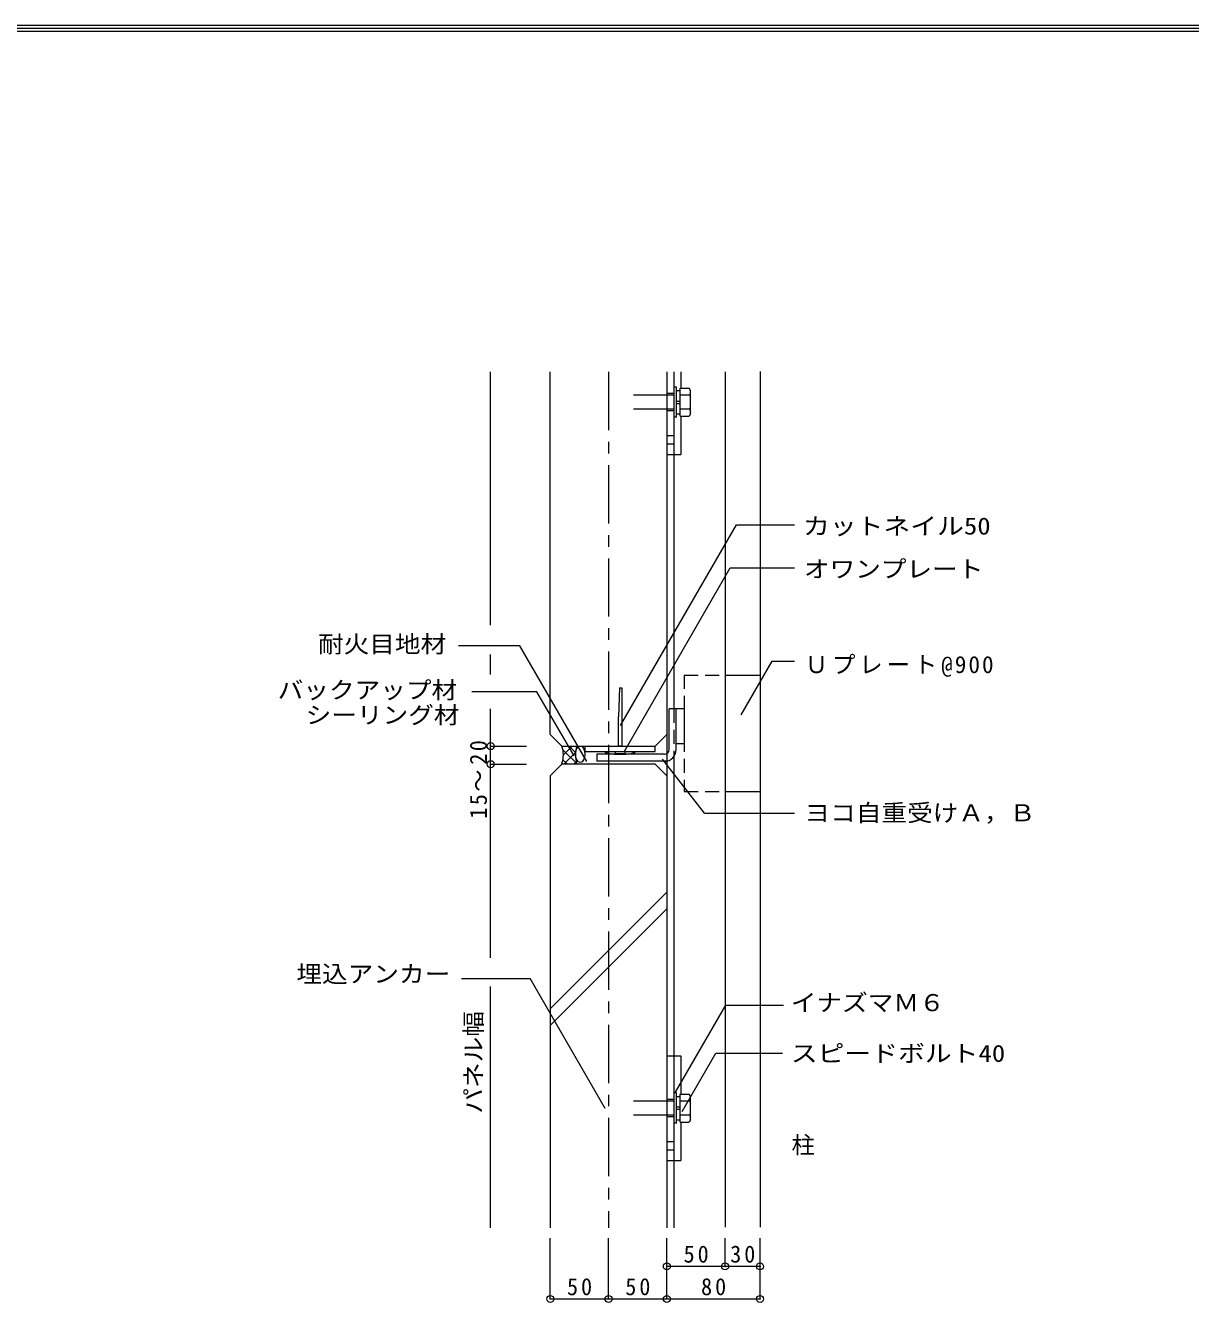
# Model space of a CAD drawing. Units: millimetres at full size, sheet at 1:10. Extents: x -2890 to 2450, y -2020 to 1800.
# Drawn here: x -627 to 373, y 705 to 1800 of the extents above; entities that cross this region are included whole.
import ezdxf
from ezdxf.enums import TextEntityAlignment as Align

# ---------------------------------------------------------------- set-up
doc = ezdxf.new("R2010")
doc.units = ezdxf.units.MM
doc.header["$LTSCALE"] = 10
doc.header["$PDMODE"] = 32
doc.header["$PDSIZE"] = 6
for name, pattern in [('CHAIN1', [8, 5, -1, 1, -1]), ('DASHED1', [1.8, 1.2, -0.6]), ('DASHED2', [3, 2, -1])]:
    doc.linetypes.add(name, pattern=pattern)
doc.layers.add('0-0', color=7, linetype='Continuous', lineweight=18)
doc.styles.add('ＭＳ ゴシック', font='')
doc.styles.get('ＭＳ ゴシック').set_extended_font_data('MS Gothic')

msp = doc.modelspace()

# ---------------------------------------------------------------- linework, layer by layer
at = {"layer": '0-0'}
for p, q in [((2450, 1800), (-2890, 1800)), ((2447.5, 1797.5), (-2887.5, 1797.5)), ((2445, 1795), (-2885, 1795)), ((-76.48, 1503.01), (-76.48, 1191.96)), ((-76.48, 1503.01), (-76.48, 1431.96)), ((-70.48, 1503.01), (-70.48, 1431.96)), ((-64.48, 1503.01), (-64.48, 1489.06)), ((-26.48, 1503.01), (-26.48, 769.44)), ((3.52, 1503.38), (3.52, 769.44)), ((-68.18, 1489.96), (-70.48, 1489.96)), ((-68.18, 1463.96), (-68.18, 1489.96)), ((-70.5, 1482.96), (-105.18, 1482.96)), ((-68.18, 1486.96), (-65.18, 1486.96)), ((-65.18, 1489.06), (-57.39, 1489.06)), ((-65.18, 1464.86), (-65.18, 1489.06)), ((-57.18, 1483.01), (-65.18, 1483.01)), ((-56.18, 1486.96), (-57.39, 1489.06)), ((-57.18, 1483.01), (-56.18, 1484.75)), ((-57.18, 1483.01), (-56.18, 1481.28)), ((-56.18, 1466.96), (-56.18, 1486.96)), ((-70.5, 1470.96), (-105.18, 1470.96)), ((-68.18, 1477.96), (-65.18, 1477.96)), ((-68.18, 1475.96), (-65.18, 1475.96)), ((-57.18, 1470.91), (-65.18, 1470.91)), ((-57.18, 1470.91), (-56.18, 1472.65)), ((-57.18, 1470.91), (-56.18, 1469.18)), ((-68.18, 1463.96), (-70.48, 1463.96)), ((-68.18, 1466.96), (-65.18, 1466.96)), ((-65.18, 1464.86), (-57.39, 1464.86)), ((-64.48, 1464.86), (-64.48, 1431.96)), ((-56.18, 1466.96), (-57.39, 1464.86)), ((-70.48, 1441.96), (-70.48, 1213.96)), ((-76.48, 1431.96), (-64.48, 1431.96)), ((-26.48, 1242.96), (3.02, 1242.96)), ((-116.96, 1231.96), (-117.98, 1206.96)), ((-116.96, 1231.96), (-114.98, 1231.96)), ((-117.98, 1181.96), (-117.98, 1206.96)), ((-74.48, 1178.96), (-74.48, 1213.96)), ((-61.48, 1213.96), (-74.48, 1213.96)), ((-86.48, 1181.96), (-76.48, 1191.96)), ((-76.48, 1191.96), (-76.48, 1175.5)), ((-166.48, 1181.96), (-86.48, 1181.96)), ((-166.43, 1181.81), (-166.27, 1181.96)), ((-165.64, 1178.87), (-154.05, 1167.28)), ((-165.21, 1174.55), (-157.79, 1181.96)), ((-164.31, 1166.96), (-154.76, 1176.51)), ((-160.25, 1181.96), (-154.76, 1176.48)), ((-146.48, 1177.46), (-146.48, 1181.96)), ((-136.48, 1174.96), (-136.48, 1168.96)), ((-78.48, 1174.96), (-136.48, 1174.96)), ((-70.48, 1172.97), (-70.48, 906.96)), ((-176.48, 1156.46), (-166.48, 1166.46)), ((-86.48, 1166.46), (-166.48, 1166.46)), ((-165.59, 1170.33), (-162.22, 1166.96)), ((-155.82, 1166.96), (-154.29, 1168.49)), ((-76.48, 1168.96), (-136.48, 1168.96)), ((-86.48, 1166.46), (-76.48, 1156.46)), ((-76.48, 1168.96), (-76.48, 1156.46)), ((-176.48, 1156.46), (-176.48, 768.94)), ((-76.48, 1156.46), (-76.48, 768.94)), ((-26.48, 1142.96), (3.46, 1142.96)), ((-76.48, 1056.61), (-176.48, 956.61)), ((-76.48, 1042.47), (-176.48, 942.47)), ((-76.48, 916.46), (-64.48, 916.46)), ((-70.48, 916.46), (-70.48, 826.46)), ((-64.48, 916.46), (-64.48, 883.56)), ((-70.5, 877.46), (-105.18, 877.46)), ((-68.18, 884.46), (-70.48, 884.46)), ((-68.18, 858.46), (-68.18, 884.46)), ((-68.18, 881.46), (-65.18, 881.46)), ((-65.18, 883.56), (-57.39, 883.56)), ((-65.18, 859.36), (-65.18, 883.56)), ((-57.18, 877.51), (-65.18, 877.51)), ((-56.18, 881.46), (-57.39, 883.56)), ((-57.18, 877.51), (-56.18, 879.25)), ((-57.18, 877.51), (-56.18, 875.78)), ((-56.18, 861.46), (-56.18, 881.46)), ((-70.5, 865.46), (-105.18, 865.46)), ((-68.18, 872.46), (-65.18, 872.46)), ((-68.18, 870.46), (-65.18, 870.46)), ((-57.18, 865.41), (-65.18, 865.41)), ((-57.18, 865.41), (-56.18, 867.15)), ((-57.18, 865.41), (-56.18, 863.68)), ((-68.18, 858.46), (-70.48, 858.46)), ((-68.18, 861.46), (-65.18, 861.46)), ((-65.18, 859.36), (-57.39, 859.36)), ((-64.48, 859.36), (-64.48, 826.46)), ((-56.18, 861.46), (-57.39, 859.36)), ((-70.48, 836.46), (-70.48, 768.94))]:
    msp.add_line(p, q, dxfattribs=at)
at = {"layer": '0-0', "color": 4}
for p, q in [((-227.59, 1285.71), (-227.59, 1503.01)), ((-116.24, 1199.65), (-16.87, 1371.77)), ((-16.87, 1371.77), (32.9, 1371.77)), ((-113.22, 1176.97), (-22.11, 1334.76)), ((-22.11, 1334.76), (32.9, 1334.76)), ((-227.59, 1243.51), (-227.59, 1260.52)), ((-12.64, 1208.73), (13.99, 1254.86)), ((13.99, 1254.86), (32.9, 1254.86)), ((-187.85, 1228.66), (-243.65, 1228.66)), ((-156.01, 1173.52), (-187.85, 1228.66)), ((-227.59, 1181.96), (-227.59, 1213.9)), ((-227.59, 1166.46), (-227.59, 1181.96)), ((-227.59, 1181.96), (-196.98, 1181.96)), ((-227.59, 1166.46), (-196.98, 1166.46)), ((-227.59, 1000.36), (-227.59, 1166.46)), ((-44.2, 1124.44), (-80.31, 1170.75)), ((-44.2, 1124.44), (32.9, 1124.44)), ((-252.59, 982.7), (-193.8, 982.7)), ((-227.59, 768.94), (-227.59, 975.79)), ((-129.41, 871.18), (-193.8, 982.7)), ((-68.92, 885.25), (-25.87, 959.82)), ((-25.87, 959.82), (23.52, 959.82)), ((-63.37, 868.61), (-34.54, 918.54)), ((-34.54, 918.54), (22.68, 918.54)), ((-176.48, 707.79), (-176.48, 759.83)), ((-126.48, 707.79), (-126.48, 759.83)), ((-76.48, 707.79), (-76.48, 759.83)), ((-76.48, 735.75), (-76.48, 759.83)), ((-26.48, 735.75), (-26.48, 759.83)), ((3.52, 707.79), (3.52, 759.83)), ((3.52, 735.75), (3.52, 759.83)), ((-26.48, 735.75), (-76.48, 735.75)), ((3.52, 735.75), (-26.48, 735.75)), ((-176.48, 707.79), (-126.48, 707.79)), ((-126.48, 707.79), (-76.48, 707.79)), ((-76.48, 707.79), (3.52, 707.79))]:
    msp.add_line(p, q, dxfattribs=at)
at = {"layer": '0-0', "color": 4, "linetype": 'CHAIN1'}
msp.add_line((-126.48, 1503.01), (-126.48, 768.94), dxfattribs=at)
at = {"layer": '0-0', "color": 4, "linetype": 'DASHED2'}
for p, q in [((-70.48, 1484.46), (-76.48, 1484.46)), ((-70.48, 1469.46), (-76.48, 1469.46)), ((-70.48, 878.96), (-76.48, 878.96)), ((-70.48, 863.96), (-76.48, 863.96))]:
    msp.add_line(p, q, dxfattribs=at)
at = {"layer": '0-0', "color": 4, "linetype": 'DASHED1'}
for p, q in [((-70.48, 1447.96), (-76.48, 1447.96)), ((-70.48, 1440.96), (-76.48, 1440.96)), ((-70.48, 842.46), (-76.48, 842.46)), ((-70.48, 835.46), (-76.48, 835.46))]:
    msp.add_line(p, q, dxfattribs=at)
at = {"layer": '0-0', "linetype": 'DASHED1'}
for p, q in [((-61.48, 1242.96), (-61.48, 1142.96)), ((-61.48, 1242.96), (-26.73, 1242.96)), ((-70.48, 1213.96), (-70.48, 1172.97)), ((-61.48, 1142.96), (-27.17, 1142.96))]:
    msp.add_line(p, q, dxfattribs=at)
at = {"layer": '0-0'}
for points in [[(-166.48, 1181.96), (-176.48, 1191.96), (-176.48, 1503.01)], [(-114.98, 1231.96), (-114.98, 1181.96), (-117.98, 1181.96)], [(-68.48, 1178.96), (-68.48, 1183.96), (-68.48, 1213.96)], [(-61.48, 1213.96), (-61.48, 1183.96), (-68.48, 1183.96)], [(-146.48, 1177.46), (-86.48, 1177.46), (-86.48, 1181.96)], [(-76.48, 916.46), (-76.48, 826.46), (-64.48, 826.46)]]:
    msp.add_lwpolyline(points, dxfattribs=at)
at = {"layer": '0-0', "color": 4}
msp.add_lwpolyline([(-145.12, 1168.74), (-202.43, 1268), (-255.27, 1268)], dxfattribs=at)
at = {"layer": '0-0'}
msp.add_lwpolyline([(-112.48, 1175.46), (-120.48, 1175.46), (-120.48, 1177.46), (-112.48, 1177.46)], close=True, dxfattribs=at)
at = {"layer": '0-0', "linetype": 'DASHED1'}
msp.add_lwpolyline([(-76.48, 1174.96), (-76.48, 1172.08), (-76.48, 1168.96)], dxfattribs=at)
at = {"layer": '0-0'}
for centre, radius, start, end in [((-187.92, 1174.46), 22.71, 340.71413, 19.28505), ((-120.79, 1174.46), 34.03, 167.26778, 192.73276), ((-78.48, 1178.96), 4, 270, 0), ((-78.48, 1178.96), 10, 270, 0)]:
    msp.add_arc(centre, radius, start, end, dxfattribs=at)
msp.add_ellipse((-150.78, 1175.05), major_axis=(0, 7), ratio=0.5714, dxfattribs=at)
msp.add_ellipse((-116.48, 1177.46), major_axis=(13.5, 0), ratio=0.1851, start_param=3.1415927, end_param=6.2831853, dxfattribs=at)
at = {"layer": '0-0', "color": 4}
for p in [(-227.59, 1181.96), (-227.59, 1166.46), (-76.48, 735.75), (-26.48, 735.75), (3.52, 735.75), (-176.48, 707.79), (-126.48, 707.79), (-76.48, 707.79), (3.52, 707.79)]:
    msp.add_point(p, dxfattribs=at)

# ---------------------------------------------------------------- texts
at = {"layer": '0-0', "style": 'ＭＳ ゴシック'}
for s, width, p in [('カットネイル50', 1.15, (40.34, 1359.02)), ('オワンプレート', 1.1, (41.07, 1322.17)), ('耐火目地材', 1.1, (-375.68, 1257.73)), ('バックアップ材', 1.1, (-410.27, 1218.39)), ('シーリング材', 1.1, (-386.27, 1196.93)), ('ヨコ自重受けＡ，Ｂ', 1.1, (41.58, 1113.02)), ('埋込アンカー', 1.1, (-394.24, 974.83)), ('イナズマＭ６', 1.1, (29.85, 950.23)), ('スピードボルト40', 1.15, (29.85, 906.71))]:
    msp.add_text(s, height=14.66, dxfattribs=dict(at, width=width)).set_placement(p, align=Align.BOTTOM_LEFT)
at = {"layer": '0-0', "style": 'ＭＳ ゴシック', "width": 1.1}
msp.add_text('パネル幅', height=14.66, rotation=90, dxfattribs=at).set_placement((-230.59, 866.69), align=Align.BOTTOM_LEFT)
at = {"layer": '0-0', "style": 'ＭＳ ゴシック'}
msp.add_text('柱', height=14.66, dxfattribs=at).set_placement((30.47, 828.16), align=Align.BOTTOM_LEFT)
at = {"layer": '0-0', "char_height": 14.66, "attachment_point": 7, "style": 'ＭＳ ゴシック'}
for s, insert in [('\\T1.17;Ｕプレート@900', (41.85, 1241.38)), ('\\T1.27;\\W0.95;50', (-62.11, 738.75)), ('\\T1.27;\\W0.95;30', (-22.11, 738.75)), ('\\T1.27;\\W0.95;50', (-162.11, 710.79)), ('\\T1.27;\\W0.95;50', (-112.11, 710.79)), ('\\T1.27;\\W0.95;80', (-47.11, 710.79))]:
    msp.add_mtext(s, dxfattribs=dict(at, insert=insert))
at = {"layer": '0-0', "insert": (-230.59, 1119.74), "char_height": 14.66, "attachment_point": 7, "rotation": 90, "style": 'ＭＳ ゴシック'}
msp.add_mtext('\\T1.22;\\W0.95;15～20', dxfattribs=at)

doc.saveas('drawing.dxf')
